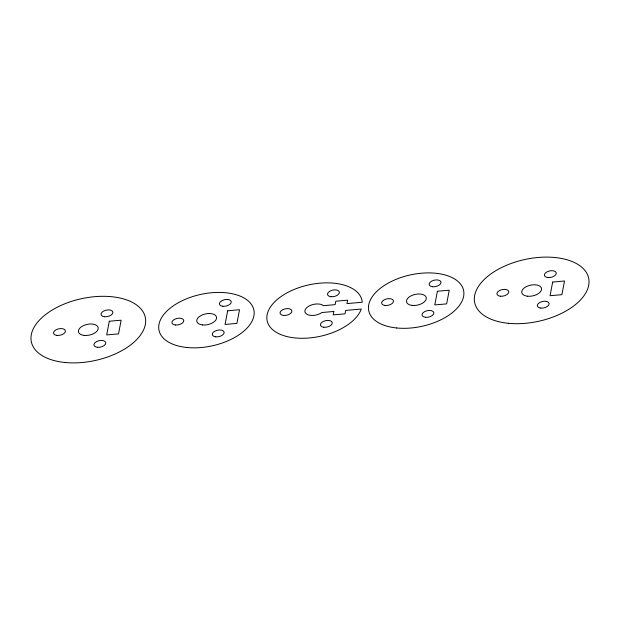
<?xml version="1.0" encoding="UTF-8"?>
<svg xmlns="http://www.w3.org/2000/svg" width="620" height="620" viewBox="0 0 620 620"><rect width="100%" height="100%" fill="white"/><g stroke="black" fill="none" stroke-linecap="round" stroke-linejoin="round"><path stroke-width="0.93" d="M109.306 321.245L106.694 334.916L118.536 333.87L121.148 320.199L109.306 321.245M227.672 310.783L225.06 324.454L236.902 323.408L239.514 309.737L227.672 310.783M333.839 311.472L333.18 314.89L345.022 313.844L345.673 310.426L361.274 309.047A48.499 26.342 -12.2 0 1 285.789 336.257A48.499 26.342 -12.2 0 1 292.369 290.214A48.499 26.342 -12.2 0 1 362.251 302.242L346.983 303.591L347.634 300.173L335.8 301.219L335.141 304.637L323.446 305.675A10.091 5.479 -12.2 0 0 309.132 305.978A10.091 5.479 -12.2 0 0 307.21 314.441A10.091 5.479 -12.2 0 0 321.888 312.534L333.839 311.472M437.402 291.253L434.791 304.931L446.632 303.885L449.244 290.207L437.402 291.253M552.668 282.046L550.056 295.717L561.89 294.671L564.51 281L552.668 282.046M187 347.502A48.499 26.342 -12.2 0 0 253.906 310.209A48.499 26.342 -12.2 0 0 178.397 302.684A48.499 26.342 -12.2 0 0 187 347.502M64.968 362.483A58.28 31.651 -12.2 0 0 145.359 317.68A58.28 31.651 -12.2 0 0 54.638 308.628A58.28 31.651 -12.2 0 0 64.968 362.483M56.986 335.42A6.053 3.286 -12.2 0 0 65.418 330.817A6.053 3.286 -12.2 0 0 56.056 329.794A6.053 3.286 -12.2 0 0 56.986 335.42M104.462 316.735A6.053 3.286 -12.2 0 0 112.894 312.139A6.053 3.286 -12.2 0 0 103.532 311.116A6.053 3.286 -12.2 0 0 104.462 316.735M97.348 347.285A6.053 3.286 -12.2 0 0 105.78 342.69A6.053 3.286 -12.2 0 0 96.425 341.667A6.053 3.286 -12.2 0 0 97.348 347.285M84.212 335.412A10.091 5.479 -12.2 0 0 98.185 327.693A10.091 5.479 -12.2 0 0 82.522 326.074A10.091 5.479 -12.2 0 0 84.212 335.412M330.948 296.716A6.053 3.286 -12.2 0 0 339.38 292.113A6.053 3.286 -12.2 0 0 330.018 291.09A6.053 3.286 -12.2 0 0 330.948 296.716M323.841 327.259A6.053 3.286 -12.2 0 0 332.274 322.663A6.053 3.286 -12.2 0 0 322.912 321.64A6.053 3.286 -12.2 0 0 323.841 327.259M283.464 315.44A6.053 3.286 -12.2 0 0 291.896 310.845A6.053 3.286 -12.2 0 0 282.534 309.822A6.053 3.286 -12.2 0 0 283.464 315.44M222.828 306.272A6.053 3.286 -12.2 0 0 231.26 301.676A6.053 3.286 -12.2 0 0 221.898 300.654A6.053 3.286 -12.2 0 0 222.828 306.272M215.713 336.823A6.053 3.286 -12.2 0 0 224.146 332.219A6.053 3.286 -12.2 0 0 214.784 331.196A6.053 3.286 -12.2 0 0 215.713 336.823M175.344 325.004A6.053 3.286 -12.2 0 0 183.776 320.401A6.053 3.286 -12.2 0 0 174.414 319.378A6.053 3.286 -12.2 0 0 175.344 325.004M508.322 323.291A58.28 31.651 -12.2 0 0 588.721 278.481A58.28 31.651 -12.2 0 0 497.992 269.437A58.28 31.651 -12.2 0 0 508.322 323.291M500.348 296.221A6.053 3.286 -12.2 0 0 508.78 291.617A6.053 3.286 -12.2 0 0 499.418 290.602A6.053 3.286 -12.2 0 0 500.348 296.221M547.824 277.543A6.053 3.286 -12.2 0 0 556.256 272.94A6.053 3.286 -12.2 0 0 546.894 271.917A6.053 3.286 -12.2 0 0 547.824 277.543M540.71 308.086A6.053 3.286 -12.2 0 0 549.142 303.49A6.053 3.286 -12.2 0 0 539.78 302.467A6.053 3.286 -12.2 0 0 540.71 308.086M527.566 296.221A10.091 5.479 -12.2 0 0 541.539 288.502A10.091 5.479 -12.2 0 0 525.876 286.874A10.091 5.479 -12.2 0 0 527.566 296.221M202.438 324.934A10.091 5.479 -12.2 0 0 216.558 317.316A10.091 5.479 -12.2 0 0 201.012 315.541A10.091 5.479 -12.2 0 0 202.438 324.934M396.73 327.98A48.499 26.342 -12.2 0 0 463.644 290.687A48.499 26.342 -12.2 0 0 388.135 283.162A48.499 26.342 -12.2 0 0 396.73 327.98M432.558 286.75A6.053 3.286 -12.2 0 0 440.99 282.154A6.053 3.286 -12.2 0 0 431.629 281.131A6.053 3.286 -12.2 0 0 432.558 286.75M425.444 317.3A6.053 3.286 -12.2 0 0 433.876 312.697A6.053 3.286 -12.2 0 0 424.522 311.674A6.053 3.286 -12.2 0 0 425.444 317.3M385.074 305.474A6.053 3.286 -12.2 0 0 393.506 300.878A6.053 3.286 -12.2 0 0 384.144 299.855A6.053 3.286 -12.2 0 0 385.074 305.474M412.168 305.412A10.091 5.479 -12.2 0 0 426.296 297.786A10.091 5.479 -12.2 0 0 410.742 296.019A10.091 5.479 -12.2 0 0 412.168 305.412"/></g></svg>
